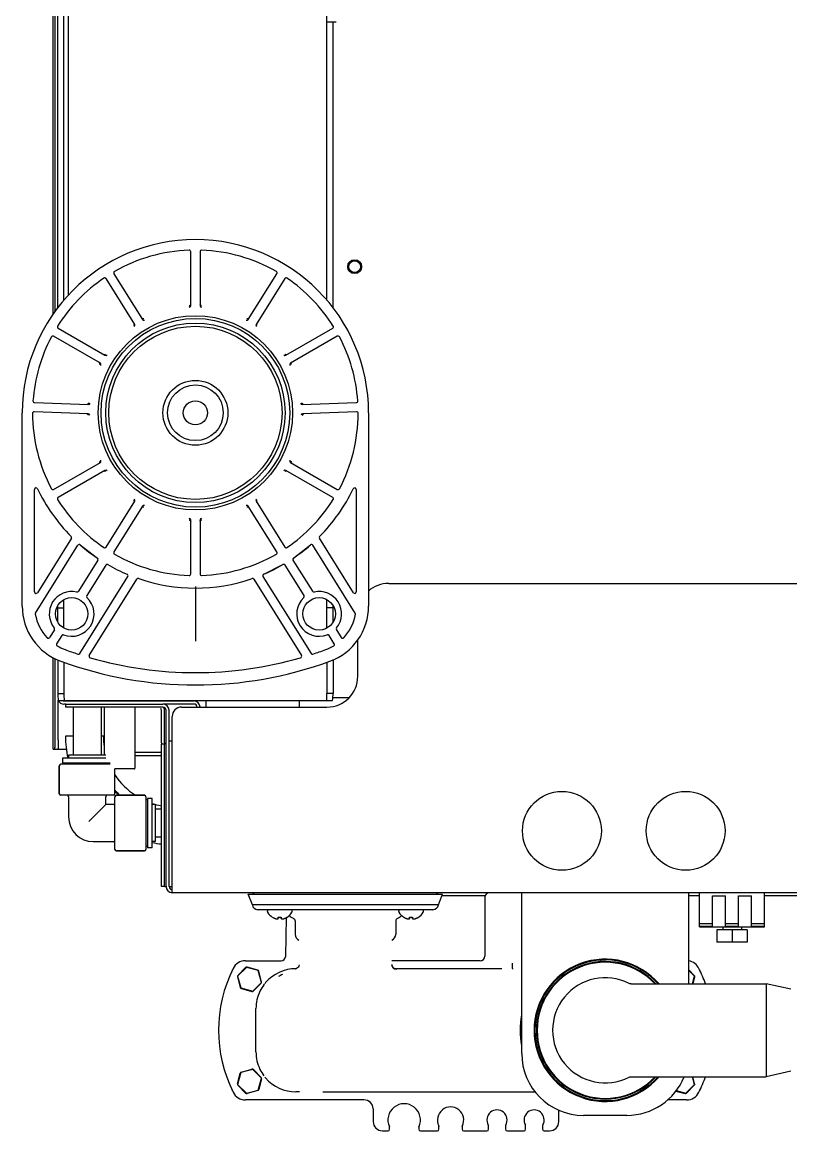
# Model space of a CAD drawing. Header units: millimetres. Extents: x 2482 to 7241, y 2335 to 6851.
# Drawn here: x 4966 to 5214.5, y 5823.3 to 6181.7 of the extents above; entities that cross this region are included whole.
import ezdxf

# ---------------------------------------------------------------- set-up
doc = ezdxf.new("R2010")
doc.units = ezdxf.units.MM
doc.header["$LTSCALE"] = 669.9
doc.layers.get('0').update_dxf_attribs({"linetype": 'CONTINUOUS'})
for name, color, linetype in [('ASSI', 7, 'CONTINUOUS'), ('GEOM', 7, 'CONTINUOUS'), ('NOGEOM', 7, 'CONTINUOUS')]:
    doc.layers.add(name, color=color, linetype=linetype)

msp = doc.modelspace()

# ---------------------------------------------------------------- linework, layer by layer
at = {"color": 7, "linetype": 'Continuous'}
for p, q in [((4979, 5943.78), (4979, 5942.28)), ((4993, 5943.78), (4979, 5943.78)), ((4978, 5932.28), (4978, 5941.28)), ((4994.5, 5941.78), (4978.5, 5941.78)), ((4979, 5942.28), (4994.5, 5942.28)), ((4979.5, 5942.28), (4979.5, 5941.78)), ((4996, 5932.28), (4996, 5940.28)), ((5002.2, 5940.28), (4996, 5940.28)), ((4995.5, 5931.78), (4978.5, 5931.78)), ((4981, 5931.28), (4981, 5924.78)), ((4993, 5928.78), (4993, 5931.28)), ((4996, 5914.28), (4996, 5931.28)), ((5005.5, 5931.78), (4996.5, 5931.78)), ((5006, 5931.28), (5006, 5914.28)), ((5006.5, 5930.28), (5006, 5930.28)), ((5006.5, 5930.78), (5006.5, 5914.78)), ((5008, 5930.78), (5006.5, 5930.78)), ((5008, 5914.78), (5008, 5930.78)), ((4987.5, 5923.28), (4993, 5928.78)), ((4995.5, 5928.78), (4993, 5928.78)), ((4989, 5916.78), (4995.5, 5916.78)), ((5006.5, 5915.28), (5006, 5915.28)), ((5008, 5914.78), (5006.5, 5914.78)), ((5005.5, 5913.78), (4996.5, 5913.78)), ((5185, 5889.28), (5185, 5900.28)), ((5206, 5889.28), (5206, 5900.28)), ((5189.2, 5899.28), (5193.4, 5899.28)), ((5189.2, 5889.47), (5189.2, 5899.28)), ((5193.4, 5889.47), (5193.4, 5899.28)), ((5197.6, 5899.28), (5201.8, 5899.28)), ((5197.6, 5889.47), (5197.6, 5899.28)), ((5201.8, 5889.47), (5201.8, 5899.28)), ((5046.98, 5892.3), (5046.98, 5892.33)), ((5048.71, 5891.78), (5048.78, 5891.78)), ((5048.78, 5891.78), (5048.78, 5892.33)), ((5049.78, 5892.33), (5049.78, 5891.78)), ((5049.85, 5891.78), (5049.87, 5891.77)), ((5051.58, 5892.33), (5051.58, 5892.3)), ((5089.42, 5892.3), (5089.42, 5892.33)), ((5091.15, 5891.78), (5091.22, 5891.78)), ((5091.22, 5891.78), (5091.22, 5892.33)), ((5092.22, 5892.33), (5092.22, 5891.78)), ((5092.29, 5891.78), (5092.31, 5891.77)), ((5094.02, 5892.33), (5094.02, 5892.3)), ((5185, 5890.28), (5189.2, 5890.28)), ((5193.4, 5890.28), (5197.6, 5890.28)), ((5201.8, 5890.28), (5206, 5890.28)), ((5185, 5889.47), (5189.2, 5889.47)), ((5185, 5889.28), (5206, 5889.28)), ((5200.39, 5888.28), (5190.61, 5888.28)), ((5190.61, 5888.28), (5190.61, 5884.28)), ((5193.4, 5889.47), (5197.6, 5889.47)), ((5195.5, 5888.28), (5195.5, 5884.28)), ((5200.39, 5888.28), (5200.39, 5884.28)), ((5201.8, 5889.47), (5206, 5889.47)), ((5200.39, 5884.28), (5190.61, 5884.28))]:
    msp.add_line(p, q, dxfattribs=at)
for centre, radius, start, end in [((4978.5, 5941.28), 0.5, 90, 180), ((5002.2, 5940.53), 0.25, 269.9998, 360), ((4978.5, 5932.28), 0.5, 180, 270), ((4980.5, 5931.28), 0.5, 0, 90), ((4993.5, 5931.28), 0.5, 90, 180), ((4995.5, 5932.28), 0.5, 270, 360), ((4995.5, 5929.28), 0.5, 270, 360), ((4996.5, 5931.28), 0.5, 90, 180), ((5005.5, 5931.28), 0.5, 0, 90), ((4989, 5924.78), 8, 180, 270), ((4995.5, 5916.28), 0.5, 0, 90), ((4996.5, 5914.28), 0.5, 180, 270), ((5005.5, 5914.28), 0.5, 270, 360), ((5049.47, 5896.39), 4.75, 238.4659, 241.0313), ((5049.47, 5896.38), 4.75, 241.0316, 241.9926), ((5049.47, 5896.38), 4.75, 241.9926, 243.3187), ((5049.46, 5896.38), 4.74, 243.3188, 244.4598), ((5049.46, 5896.37), 4.74, 244.4598, 245.4278), ((5049.46, 5896.37), 4.73, 245.4278, 246.6825), ((5049.46, 5896.36), 4.73, 246.6826, 247.4526), ((5049.45, 5896.36), 4.72, 247.4524, 248.9975), ((5049.45, 5896.35), 4.72, 248.9977, 249.4819), ((5049.45, 5896.34), 4.7, 249.4813, 251.5344), ((5049.44, 5896.32), 4.68, 251.535, 252.6227), ((5049.44, 5896.31), 4.67, 252.6228, 253.6051), ((5049.43, 5896.28), 4.64, 253.6036, 255.6824), ((5048.54, 5893.77), 2.01, 262.7256, 264.8598), ((5048.53, 5893.75), 1.98, 264.8627, 265.7144), ((5048.53, 5893.74), 1.97, 265.714, 266.9767), ((5048.53, 5893.73), 1.96, 266.9771, 268.0037), ((5048.53, 5893.72), 1.95, 268.0037, 269.0738), ((5048.53, 5893.72), 1.95, 269.0741, 271.1541), ((5048.53, 5893.72), 1.95, 271.1544, 272.3767), ((5048.53, 5893.73), 1.96, 272.3765, 273.2159), ((5048.53, 5893.74), 1.97, 273.2166, 274.6016), ((5048.53, 5893.75), 1.98, 274.6009, 275.2558), ((5049.28, 5896.09), 3.79, 262.4012, 264.9222), ((5049.28, 5896.08), 3.78, 264.9228, 267.4573), ((5049.28, 5896.08), 3.77, 267.4579, 272.5421), ((5049.28, 5896.08), 3.78, 272.5427, 275.0772), ((5049.28, 5896.09), 3.79, 275.0778, 277.5988), ((5050.04, 5893.77), 2.01, 262.7259, 264.7415), ((5050.03, 5893.74), 1.97, 265.3984, 266.7833), ((5050.03, 5893.73), 1.96, 266.7841, 267.6235), ((5050.03, 5893.72), 1.96, 267.6233, 268.8455), ((5050.03, 5893.72), 1.95, 268.8459, 270.9258), ((5050.03, 5893.72), 1.95, 270.9261, 271.9964), ((5050.03, 5893.73), 1.96, 271.9964, 273.0228), ((5050.03, 5893.74), 1.97, 273.0233, 274.286), ((5050.03, 5893.75), 1.98, 274.2856, 275.1372), ((5050.03, 5893.77), 2.01, 275.1401, 277.2744), ((5049.14, 5896.28), 4.64, 284.3176, 286.3964), ((5049.13, 5896.31), 4.67, 286.3949, 287.3772), ((5049.12, 5896.32), 4.68, 287.3773, 288.465), ((5049.12, 5896.34), 4.7, 288.4656, 290.5187), ((5049.11, 5896.35), 4.72, 290.5181, 291.0023), ((5049.11, 5896.36), 4.72, 291.0025, 292.5476), ((5049.11, 5896.36), 4.73, 292.5474, 293.3174), ((5049.1, 5896.37), 4.73, 293.3175, 294.5722), ((5049.1, 5896.37), 4.74, 294.5722, 295.5402), ((5049.1, 5896.38), 4.74, 295.5402, 296.6812), ((5049.1, 5896.38), 4.75, 296.6813, 298.0074), ((5049.1, 5896.38), 4.75, 298.0074, 298.9684), ((5049.1, 5896.39), 4.75, 298.9687, 301.5341), ((5091.9, 5896.39), 4.75, 238.4659, 241.0313), ((5091.9, 5896.38), 4.75, 241.0316, 241.9926), ((5091.9, 5896.38), 4.75, 241.9926, 243.3187), ((5091.9, 5896.38), 4.74, 243.3188, 244.4598), ((5091.9, 5896.37), 4.74, 244.4598, 245.4278), ((5091.89, 5896.37), 4.73, 245.4278, 246.6825), ((5091.89, 5896.36), 4.73, 246.6826, 247.4526), ((5091.89, 5896.36), 4.72, 247.4524, 248.9975), ((5091.89, 5896.35), 4.72, 248.9977, 249.4819), ((5091.88, 5896.34), 4.7, 249.4813, 251.5344), ((5091.88, 5896.32), 4.68, 251.535, 252.6227), ((5091.87, 5896.31), 4.67, 252.6228, 253.6051), ((5091.86, 5896.28), 4.64, 253.6036, 255.6824), ((5090.97, 5893.77), 2.01, 262.7256, 264.8598), ((5090.97, 5893.75), 1.98, 264.8627, 265.7144), ((5090.97, 5893.74), 1.97, 265.714, 266.9767), ((5090.97, 5893.73), 1.96, 266.9771, 268.0037), ((5090.97, 5893.72), 1.95, 268.0037, 269.0738), ((5090.97, 5893.72), 1.95, 269.0741, 271.1541), ((5090.97, 5893.72), 1.95, 271.1544, 272.3767), ((5090.97, 5893.73), 1.96, 272.3765, 273.2159), ((5090.97, 5893.74), 1.97, 273.2166, 274.6016), ((5090.97, 5893.75), 1.98, 274.6009, 275.2558), ((5091.72, 5896.09), 3.79, 262.4012, 264.9222), ((5091.72, 5896.08), 3.78, 264.9228, 267.4573), ((5091.72, 5896.08), 3.77, 267.4579, 272.5421), ((5091.72, 5896.08), 3.78, 272.5427, 275.0772), ((5091.72, 5896.09), 3.79, 275.0778, 277.5988), ((5092.47, 5893.77), 2.01, 262.7259, 264.7415), ((5092.47, 5893.74), 1.97, 265.3984, 266.7833), ((5092.47, 5893.73), 1.96, 266.7841, 267.6235), ((5092.47, 5893.72), 1.96, 267.6233, 268.8455), ((5092.47, 5893.72), 1.95, 268.8459, 270.9258), ((5092.47, 5893.72), 1.95, 270.9261, 271.9964), ((5092.47, 5893.73), 1.96, 271.9964, 273.0228), ((5092.47, 5893.74), 1.97, 273.0233, 274.286), ((5092.47, 5893.75), 1.98, 274.2856, 275.1372), ((5092.46, 5893.77), 2.01, 275.1401, 277.2744), ((5091.57, 5896.28), 4.64, 284.3176, 286.3964), ((5091.56, 5896.31), 4.67, 286.3949, 287.3772), ((5091.56, 5896.32), 4.68, 287.3773, 288.465), ((5091.55, 5896.34), 4.7, 288.4656, 290.5187), ((5091.55, 5896.35), 4.72, 290.5181, 291.0023), ((5091.54, 5896.36), 4.72, 291.0025, 292.5476), ((5091.54, 5896.36), 4.73, 292.5474, 293.3174), ((5091.54, 5896.37), 4.73, 293.3175, 294.5722), ((5091.54, 5896.37), 4.74, 294.5722, 295.5402), ((5091.54, 5896.38), 4.74, 295.5402, 296.6812), ((5091.53, 5896.38), 4.75, 296.6813, 298.0074), ((5091.53, 5896.38), 4.75, 298.0074, 298.9684), ((5091.53, 5896.39), 4.75, 298.9687, 301.5341)]:
    msp.add_arc(centre, radius, start, end, dxfattribs=at)
at = {"layer": 'ASSI', "color": 7, "linetype": 'Continuous'}
for p, q in [((4992.55, 5960.28), (4992.55, 5944.78)), ((5002.45, 5960.28), (5002.45, 5940.53)), ((4981, 5944.78), (4981, 5943.78)), ((4993, 5944.78), (4981, 5944.78)), ((4978, 5941.28), (4978, 5932.28)), ((4996.5, 5931.78), (5005.5, 5931.78)), ((5009, 5928.78), (5008, 5928.78)), ((5009, 5928.78), (5009, 5916.78)), ((5009, 5916.78), (5008, 5916.78)), ((4996.5, 5913.78), (5005.5, 5913.78)), ((5045.28, 5894.18), (5045.28, 5894.38)), ((5053.28, 5894.18), (5053.28, 5894.38)), ((5087.72, 5894.18), (5087.72, 5894.38)), ((5095.72, 5894.18), (5095.72, 5894.38)), ((5192.5, 5889.28), (5192.5, 5888.28)), ((5198.5, 5889.28), (5198.5, 5888.28))]:
    msp.add_line(p, q, dxfattribs=at)
at = {"layer": 'ASSI', "linetype": 'Continuous'}
for p, q in [((5040.41, 5896.36), (5039.11, 5899.78)), ((5100.59, 5896.36), (5101.89, 5899.78)), ((5100.59, 5896.36), (5040.41, 5896.36)), ((5098.8, 5894.78), (5042.2, 5894.78))]:
    msp.add_line(p, q, dxfattribs=at)
for radius in [2.25, 1.9]:
    msp.add_circle((5073.5, 6102.68), radius, dxfattribs=at)
at = {"layer": 'ASSI', "color": 7, "linetype": 'Continuous'}
for radius in [10.5, 9, 3.9]:
    msp.add_circle((5022, 6055.43), radius, dxfattribs=at)
for centre, radius, start, end in [((5015.12, 5950.9), 35.12, 180, 191.7058), ((5015.12, 5950.9), 22.88, 180, 188.8192), ((5015.12, 5950.9), 22.88, 213.2134, 236.7866), ((5015.12, 5950.9), 22.88, 251.8444, 259.6049), ((5015.12, 5950.9), 35.12, 258.2942, 263.256), ((5045.68, 5894.38), 0.4, 90, 180), ((5045.68, 5894.18), 0.4, 180, 210.3012), ((5049.48, 5896.4), 4.8, 210.3012, 238.5421), ((5049.08, 5896.4), 4.8, 301.4579, 329.6988), ((5052.88, 5894.38), 0.4, 0, 90), ((5052.88, 5894.18), 0.4, 329.6988, 360), ((5088.12, 5894.38), 0.4, 90, 180), ((5088.12, 5894.18), 0.4, 180, 210.3012), ((5091.92, 5896.4), 4.8, 210.3012, 238.5421), ((5091.52, 5896.4), 4.8, 301.4579, 329.6988), ((5095.32, 5894.38), 0.4, 0, 90), ((5095.32, 5894.18), 0.4, 329.6988, 360), ((5055.5, 5895.78), 4.25, 222.2898, 246.0499), ((5085.5, 5895.78), 4.25, 293.9501, 317.7102), ((5056.3, 5886.78), 2.05, 180, 246.8262), ((5084.7, 5886.78), 2.05, 293.1738, 360)]:
    msp.add_arc(centre, radius, start, end, dxfattribs=at)
at = {"layer": 'ASSI', "linetype": 'Continuous'}
for centre, radius, start, end in [((5042.2, 5896.58), 1.8, 186.9943, 270), ((5098.8, 5896.58), 1.8, 270, 353.0057), ((5154.5, 5855.78), 23, 40.8573, 319.1427)]:
    msp.add_arc(centre, radius, start, end, dxfattribs=at)
at = {"layer": 'GEOM', "linetype": 'Continuous'}
for p, q in [((5064.5, 6091.86), (5064.5, 6769.39)), ((4976, 6087.31), (4976, 6721.18)), ((4977.5, 6089.19), (4977.5, 6722.18)), ((4976.68, 6088.16), (4976.68, 6718.18)), ((4981, 6093.57), (4981, 6654.93)), ((5066.5, 6089.19), (5066.5, 6181.74)), ((5084.5, 6000.28), (5395.5, 6000.28)), ((4977.5, 5987.79), (4977.5, 5993.07)), ((5066.5, 5987.79), (5066.5, 5993.07)), ((5074.5, 5970.28), (5074.5, 5982.09)), ((4976, 5946.68), (4976, 5976.27)), ((4976.68, 5949.68), (4976.68, 5975.95)), ((4977.5, 5975.57), (4977.5, 5964.73)), ((5066.5, 5975.57), (5066.5, 5964.73)), ((4980, 5961.28), (4979.5, 5961.28)), ((5021.5, 5961.28), (5011.5, 5961.28)), ((5071.62, 5963.28), (5066.43, 5963.28)), ((5011.5, 5960.28), (4980, 5960.28)), ((5011, 5948.78), (5011, 5959.28)), ((5012.5, 5902.28), (5012.5, 5959.28)), ((5017.5, 5960.28), (5064.5, 5960.28)), ((5014.5, 5901.28), (5014.5, 5957.28)), ((5011, 5902.28), (5011, 5948.28)), ((4976, 5946.68), (4976.52, 5946.68)), ((5002.45, 5944.68), (5011, 5944.68)), ((5363.38, 5900.28), (5014.5, 5900.28)), ((5127.5, 5848.28), (5127.5, 5900.28)), ((5181.5, 5870.78), (5181.5, 5900.28)), ((5040.41, 5896.36), (5039.11, 5899.78)), ((5039.11, 5899.78), (5101.89, 5899.78)), ((5100.59, 5896.36), (5101.89, 5899.78)), ((5115.54, 5899.28), (5101.7, 5899.28)), ((5185, 5899.28), (5181.5, 5899.28)), ((5363.38, 5899.28), (5206, 5899.28)), ((5161.5, 5828.28), (5147.5, 5828.28))]:
    msp.add_line(p, q, dxfattribs=at)
at = {"layer": 'GEOM', "color": 7, "linetype": 'Continuous'}
for p, q in [((4979.5, 6091.86), (4979.5, 6700.43)), ((5067.5, 6181.74), (5064.5, 6181.74)), ((5020.5, 6090.05), (5020.5, 6107.54)), ((5023.5, 6107.54), (5023.5, 6090.05)), ((5002.38, 6083.99), (4993.11, 6098.83)), ((4995.65, 6100.42), (5004.93, 6085.58)), ((5039.07, 6085.58), (5048.34, 6100.42)), ((5050.89, 6098.83), (5041.62, 6083.99)), ((4991.27, 6071.44), (4976.12, 6080.19)), ((4977.62, 6082.79), (4992.77, 6074.04)), ((5051.23, 6074.04), (5066.38, 6082.79)), ((5067.88, 6080.19), (5052.73, 6071.44)), ((4969.97, 6058.75), (4987.45, 6058.14)), ((5056.55, 6058.14), (5074.03, 6058.75)), ((4966, 5992.96), (4966, 6055.43)), ((4987.35, 6055.14), (4969.86, 6055.75)), ((5074.13, 6055.75), (5056.65, 6055.14)), ((5078, 6055.43), (5078, 5992.96)), ((4976.12, 6030.67), (4991.27, 6039.42)), ((4992.77, 6036.82), (4977.62, 6028.07)), ((5066.38, 6028.07), (5051.23, 6036.82)), ((5052.73, 6039.42), (5067.88, 6030.67)), ((4970, 5997.54), (4970, 6030.65)), ((5074, 6030.65), (5074, 5997.54)), ((4993.11, 6012.03), (5002.38, 6026.87)), ((5041.62, 6026.87), (5050.89, 6012.03)), ((5004.93, 6025.28), (4995.65, 6010.44)), ((5048.34, 6010.44), (5039.07, 6025.28)), ((5020.5, 6003.32), (5020.5, 6020.81)), ((5023.5, 6020.81), (5023.5, 6003.32)), ((4970.31, 5990.63), (4984.03, 6012.6)), ((4981.91, 6014.86), (4970.92, 5997.28)), ((4984.79, 6012.71), (4990.32, 6008.47)), ((5053.68, 6008.47), (5059.21, 6012.71)), ((5073.69, 5990.63), (5059.96, 6012.6)), ((5073.08, 5997.28), (5062.09, 6014.86)), ((4990.46, 6007.79), (4984.17, 5997.72)), ((4993, 6006.2), (4986.86, 5996.36)), ((5044.08, 6003.26), (5050.32, 6006.36)), ((5057.14, 5996.36), (5051, 6006.2)), ((5053.54, 6007.79), (5059.83, 5997.72)), ((4984.6, 5977.65), (5000.15, 6002.53)), ((4987.71, 5976.96), (5003.11, 6001.61)), ((5040.89, 6001.61), (5056.29, 5976.96)), ((5043.85, 6002.53), (5059.4, 5977.65)), ((4979.5, 5985.82), (4979.5, 5995.04)), ((5064.5, 5985.82), (5064.5, 5995.04)), ((4977.5, 5992.33), (4979.5, 5992.33)), ((5066.5, 5992.33), (5064.5, 5992.33)), ((4976.4, 5985.29), (4974.84, 5982.78)), ((4978.8, 5983.46), (4977.12, 5980.78)), ((5066.87, 5980.78), (5065.2, 5983.46)), ((5067.6, 5985.29), (5069.16, 5982.78)), ((4979.5, 5974.8), (4979.5, 5964.73)), ((5064.5, 5974.8), (5064.5, 5964.73)), ((4977.5, 5964.73), (4979.5, 5964.73)), ((4977.67, 5962.43), (5066.33, 5962.43)), ((4977.68, 5949.68), (4977.68, 5962.43)), ((4979.5, 5962.28), (5021.5, 5962.28)), ((4980, 5961.28), (4980, 5960.28)), ((4980, 5961.28), (5011.5, 5961.28)), ((4982.5, 5962.43), (4982.5, 5962.28)), ((5025.5, 5960.28), (5025.5, 5962.43)), ((5055.5, 5962.43), (5055.5, 5960.28)), ((5066.5, 5964.73), (5064.5, 5964.73)), ((4982.5, 5960.28), (4982.5, 5944.78)), ((4991.5, 5960.28), (4991.5, 5944.78)), ((5012, 5948.78), (5012, 5959.28)), ((5013.5, 5902.28), (5013.5, 5959.28)), ((4982.5, 5950.9), (4980, 5950.9)), ((4992.25, 5950.9), (4991.5, 5950.9)), ((5012, 5948.28), (5011, 5948.28)), ((5012, 5902.28), (5012, 5948.28)), ((5014.5, 5949.28), (5013.5, 5949.28)), ((4976.52, 5946.68), (4980.28, 5946.68)), ((5002.45, 5945.68), (5011, 5945.68)), ((5011, 5927.28), (5009, 5927.28)), ((5011, 5918.28), (5009, 5918.28)), ((5012, 5902.28), (5011, 5902.28)), ((5012.08, 5902.28), (5012.5, 5902.28)), ((5013.5, 5902.28), (5014.5, 5902.28)), ((5014.5, 5900.28), (5014.5, 5901.28)), ((5115.54, 5898.78), (5115.54, 5897.38)), ((5115.54, 5895.18), (5115.54, 5879.78)), ((5051.4, 5892.23), (5051.18, 5879.75)), ((5054.25, 5891.16), (5054.25, 5886.78)), ((5086.75, 5891.16), (5086.75, 5886.78)), ((5038.47, 5876.11), (5035.66, 5873.31)), ((5038.23, 5876.06), (5035.72, 5873.55)), ((5038.22, 5878.28), (5049.68, 5878.28)), ((5042.31, 5875.09), (5038.47, 5876.11)), ((5042.14, 5875.27), (5038.71, 5876.19)), ((5054.28, 5875.6), (5054.27, 5875.59)), ((5054.36, 5875.61), (5054.28, 5875.6)), ((5054.5, 5875.69), (5054.58, 5875.69)), ((5114.04, 5878.28), (5085.5, 5878.28)), ((5086.27, 5875.77), (5121.1, 5875.77)), ((5124.5, 5875.72), (5124.5, 5877.44)), ((5181.5, 5875.34), (5183.28, 5873.55)), ((5035.59, 5873.07), (5036.51, 5869.64)), ((5035.66, 5873.31), (5036.69, 5869.47)), ((5043.33, 5871.25), (5042.31, 5875.09)), ((5043.41, 5871.49), (5042.49, 5874.92)), ((5183.33, 5873.31), (5181.5, 5875.14)), ((5182.66, 5870.78), (5183.33, 5873.31)), ((5183.41, 5873.07), (5182.8, 5870.78)), ((5036.69, 5869.47), (5040.53, 5868.45)), ((5036.86, 5869.29), (5040.29, 5868.37)), ((5040.53, 5868.45), (5043.33, 5871.25)), ((5040.77, 5868.5), (5043.28, 5871.01)), ((5162.47, 5870.83), (5162.19, 5870.94)), ((5162.19, 5870.94), (5162.24, 5870.91)), ((5162.77, 5870.78), (5162.47, 5870.83)), ((5162.87, 5870.78), (5162.77, 5870.78)), ((5162.89, 5870.78), (5206.5, 5870.78)), ((5214.5, 5869.03), (5206.5, 5870.78)), ((5206.5, 5870.78), (5206.5, 5840.78)), ((5041.59, 5848.78), (5041.59, 5862.78)), ((5040.53, 5843.11), (5036.69, 5842.09)), ((5036.86, 5842.27), (5040.29, 5843.19)), ((5043.33, 5840.31), (5040.53, 5843.11)), ((5040.77, 5843.06), (5043.28, 5840.55)), ((5035.59, 5838.49), (5036.51, 5841.92)), ((5036.69, 5842.09), (5035.66, 5838.25)), ((5042.31, 5836.47), (5043.33, 5840.31)), ((5043.41, 5840.07), (5042.49, 5836.64)), ((5162.24, 5840.65), (5162.19, 5840.62)), ((5162.77, 5840.78), (5162.87, 5840.78)), ((5162.89, 5840.78), (5206.5, 5840.78)), ((5183.33, 5838.25), (5182.66, 5840.78)), ((5183.41, 5838.49), (5182.8, 5840.78)), ((5214.5, 5842.53), (5206.5, 5840.78)), ((5035.66, 5838.25), (5038.47, 5835.45)), ((5038.23, 5835.5), (5035.72, 5838.01)), ((5038.47, 5835.45), (5042.31, 5836.47)), ((5042.14, 5836.29), (5038.71, 5835.37)), ((5055.63, 5835.87), (5054.5, 5835.87)), ((5131.95, 5835.79), (5063.18, 5835.79)), ((5177.36, 5836.15), (5180.29, 5835.37)), ((5177.46, 5836.27), (5180.53, 5835.45)), ((5180.53, 5835.45), (5183.33, 5838.25)), ((5180.77, 5835.5), (5183.28, 5838.01)), ((5076.5, 5833.28), (5038.22, 5833.28)), ((5180.78, 5833.28), (5174.64, 5833.28)), ((5079.5, 5830.4), (5079.5, 5826.28)), ((5139.5, 5826.28), (5139.5, 5830.01)), ((5082.5, 5823.28), (5084.25, 5823.28)), ((5084.75, 5823.78), (5084.75, 5824.43)), ((5094.25, 5824.43), (5094.29, 5824.64)), ((5094.25, 5824.43), (5094.25, 5823.78)), ((5094.75, 5823.28), (5100.25, 5823.28)), ((5100.7, 5824.88), (5100.75, 5824.66)), ((5100.75, 5823.78), (5100.75, 5824.66)), ((5108.25, 5824.66), (5108.3, 5824.88)), ((5108.25, 5824.66), (5108.25, 5823.78)), ((5108.75, 5823.28), (5116.25, 5823.28)), ((5116.75, 5823.78), (5116.75, 5824.91)), ((5122.25, 5824.91), (5122.25, 5823.78)), ((5122.75, 5823.28), (5128.25, 5823.28)), ((5128.75, 5823.78), (5128.75, 5824.91)), ((5134.25, 5824.91), (5134.25, 5823.78)), ((5134.75, 5823.28), (5136.5, 5823.28))]:
    msp.add_line(p, q, dxfattribs=at)
for points in [[(5055.5, 5876.96), (5055.42, 5876.57), (5055.24, 5876.21), (5054.99, 5875.94), (5054.73, 5875.75), (5054.51, 5875.66), (5054.36, 5875.61)], [(5086.77, 5875.6), (5086.78, 5875.59), (5086.78, 5875.6), (5086.73, 5875.6), (5086.62, 5875.62), (5086.41, 5875.7), (5086.12, 5875.85), (5085.84, 5876.12), (5085.62, 5876.48), (5085.5, 5876.91), (5085.5, 5876.97)], [(5162.19, 5840.62), (5162.47, 5840.73), (5162.77, 5840.78)]]:
    msp.add_lwpolyline(points, dxfattribs=at)
for centre, radius in [((5022, 6055.43), 31.41), ((5022, 6055.43), 30.5), ((5022, 6055.43), 29), ((5022, 6055.43), 28), ((4982, 5990.43), 5.25), ((5062, 5990.43), 5.25), ((5140.5, 5920.28), 12.75), ((5180.5, 5920.28), 12.75)]:
    msp.add_circle(centre, radius, dxfattribs=at)
for centre, radius, start, end in [((5022, 6055.43), 56, 0, 180), ((5022, 6055.43), 52.65, 92.1978, 119.8022), ((5020, 6107.54), 0.5, 0, 92.1978), ((5024, 6107.54), 0.5, 87.8022, 180), ((5022, 6055.43), 52.65, 60.1978, 87.8022), ((4996.08, 6100.69), 0.5, 119.8022, 212), ((5047.92, 6100.69), 0.5, 328, 60.1978), ((5022, 6055.43), 52.65, 124.1978, 147.8022), ((4992.69, 6098.57), 0.5, 32, 124.1978), ((5051.31, 6098.57), 0.5, 55.8022, 148), ((5022, 6055.43), 52.65, 32.1978, 55.8022), ((5019.99, 6090.6), 0.537, 284.6753, 287.9417), ((4977.87, 6083.22), 0.5, 147.8022, 240), ((5066.13, 6083.22), 0.5, 300, 32.1978), ((5022, 6055.43), 52.65, 152.1978, 175.8022), ((4975.87, 6079.76), 0.5, 60, 152.1978), ((5068.13, 6079.76), 0.5, 27.8022, 120), ((5022, 6055.43), 52.65, 4.1978, 27.8022), ((4990.51, 6071.28), 0.567, 352.9438, 359.7748), ((4969.99, 6059.25), 0.5, 175.8022, 268), ((4986.92, 6058.67), 0.545, 340.8391, 344.5973), ((5057.08, 6058.67), 0.537, 196.6753, 199.9417), ((5074.01, 6059.25), 0.5, 272, 4.1978), ((4969.85, 6055.25), 0.5, 88, 180.1978), ((5022, 6055.43), 52.65, 180.1978, 207.8022), ((5022, 6055.43), 52.65, 332.1978, 359.8022), ((5074.15, 6055.25), 0.5, 359.8022, 92), ((5053.49, 6039.58), 0.567, 172.9438, 179.7748), ((4970.5, 6030.65), 0.5, 25.6985, 180), ((5022, 6055.43), 56.65, 205.6985, 224.8525), ((4975.87, 6031.1), 0.5, 207.8022, 300), ((5022, 6055.43), 56.65, 315.1475, 334.3015), ((5068.13, 6031.1), 0.5, 240, 332.1978), ((5073.5, 6030.65), 0.5, 0, 154.3015), ((4977.87, 6027.64), 0.5, 120, 212.1978), ((5022, 6055.43), 52.65, 212.1978, 235.8022), ((5022, 6055.43), 52.65, 304.1978, 327.8022), ((5066.13, 6027.64), 0.5, 327.8022, 60), ((5024.01, 6020.26), 0.537, 104.6753, 107.9417), ((4981.48, 6015.12), 0.5, 328, 44.8525), ((5062.52, 6015.12), 0.5, 135.1475, 212), ((4984.46, 6012.34), 0.5, 48.9398, 148), ((5022, 6055.43), 56.65, 228.9398, 235.9946), ((4992.69, 6012.29), 0.5, 235.8022, 328), ((5051.31, 6012.29), 0.5, 212, 304.1978), ((5022, 6055.43), 56.65, 304.0054, 311.0602), ((5059.54, 6012.34), 0.5, 32, 131.0602), ((4990.04, 6008.05), 0.5, 328, 55.9946), ((4996.08, 6010.17), 0.5, 148, 240.1978), ((5022, 6055.43), 52.65, 240.1978, 267.8022), ((5022, 6055.43), 52.65, 272.1978, 299.8022), ((5047.92, 6010.17), 0.5, 299.8022, 32), ((5053.96, 6008.05), 0.5, 124.0054, 212), ((4993.43, 6005.93), 0.5, 60.0054, 148), ((5022, 6055.43), 56.65, 240.0054, 247.0602), ((5022, 6055.43), 56.65, 292.9398, 299.9946), ((5050.57, 6005.93), 0.5, 32, 119.9946), ((4999.72, 6002.8), 0.5, 328, 67.0602), ((5003.53, 6001.34), 0.5, 71.1475, 148), ((5022, 6055.43), 56.65, 251.1475, 288.8525), ((5020, 6003.32), 0.5, 267.8022, 360), ((5024, 6003.32), 0.5, 180, 272.1978), ((5040.47, 6001.34), 0.5, 32, 108.8525), ((5044.28, 6002.8), 0.5, 112.9398, 212), ((4970.5, 5997.54), 0.5, 180, 328), ((4982, 5990.43), 7.25, 76.9975, 219.0025), ((4983.74, 5997.98), 0.5, 256.9975, 328), ((5060.26, 5997.98), 0.5, 212, 283.0025), ((5062, 5990.43), 7.25, 320.9975, 103.0025), ((5073.5, 5997.54), 0.5, 212, 360), ((4982, 5990.43), 7.25, 248.988, 47.012), ((4987.28, 5996.1), 0.5, 148, 227.012), ((5062, 5990.43), 7.25, 132.988, 291.012), ((5056.72, 5996.1), 0.5, 312.988, 32), ((4985, 5992.96), 19, 180, 249.9874), ((4970.73, 5990.37), 0.5, 148, 190.2852), ((4985, 5992.96), 15, 190.2852, 223.1051), ((5059, 5992.96), 19, 290.0126, 360), ((5059, 5992.96), 15, 316.8949, 349.7148), ((5073.27, 5990.37), 0.5, 349.7148, 32), ((4974.41, 5983.05), 0.5, 223.1051, 328), ((4975.98, 5985.55), 0.5, 328, 39.0025), ((4979.22, 5983.2), 0.5, 68.988, 148), ((5064.78, 5983.2), 0.5, 32, 111.012), ((5068.02, 5985.55), 0.5, 140.9975, 212), ((5069.59, 5983.05), 0.5, 212, 316.8949), ((4977.55, 5980.52), 0.5, 148, 239.0781), ((4985, 5992.96), 15, 239.0781, 249.9874), ((5059, 5992.96), 15, 290.0126, 300.9219), ((5066.45, 5980.52), 0.5, 300.9219, 32), ((5022, 6094.55), 123.12, 249.9874, 252.0311), ((4984.17, 5977.91), 0.5, 252.0311, 328), ((4988.13, 5976.7), 0.5, 148, 253.9663), ((5022, 6094.55), 123.12, 253.9663, 286.0337), ((5055.87, 5976.7), 0.5, 286.0337, 32), ((5059.83, 5977.91), 0.5, 212, 287.9689), ((5022, 6094.55), 123.12, 287.9689, 290.0126), ((5022, 6094.55), 127.12, 249.9874, 290.0126), ((4979.5, 5963.28), 1, 238.2446, 270), ((5024.45, 5964.7), 44.95, 179.958, 182.891), ((5003.6, 5962.48), 0.2, 270, 345.3012), ((5011.5, 5959.28), 2, 0, 90), ((5021.5, 5960.28), 2, 0, 90), ((5019.55, 5964.7), 44.95, 357.109, 0.042), ((5010, 5959.28), 2, 0, 30), ((5013, 5948.78), 1, 180, 210), ((5015.12, 5950.9), 25.95, 222.485, 227.5151), ((5015.12, 5950.9), 26.08, 222.7798, 227.2202), ((5014.5, 5902.28), 1, 180, 270), ((5041.35, 5899.48), 0.8, 90, 157.6543), ((5099.65, 5899.48), 0.8, 22.3457, 90), ((5117.04, 5898.78), 1.5, 89.9673, 179.9672), ((5055.5, 5895.78), 4.25, 222.2972, 246.0499), ((5053.45, 5891.16), 0.8, 0, 66.0499), ((5087.55, 5891.16), 0.8, 113.9501, 180), ((5074.5, 5855.78), 45, 153.6098, 206.3902), ((5038.83, 5872.79), 5.48, 151.8655, 154.5057), ((5038.22, 5873.78), 4.5, 89.9984, 153.6114), ((5054.5, 5862.78), 12.91, 90, 139.3191), ((5086.99, 5877.07), 1.5, 181.8276, 270.0023), ((5154.5, 5855.78), 22.75, 41.3972, 318.6028), ((5154.5, 5855.78), 22.25, 42.518, 317.482), ((5154.5, 5855.78), 22, 43.0001, 316.9998), ((5180.78, 5873.78), 4.5, 26.3863, 80.7714), ((5144.5, 5855.78), 45, 19.4847, 26.3902), ((5180.17, 5872.79), 5.48, 25.4943, 28.1352), ((5055, 5862.28), 12.5, 112.5231, 119.5853), ((5154.5, 5855.78), 17, 62.905, 297.095), ((5076.5, 5855.78), 41.5, 160.9606, 161.15), ((5076.5, 5855.78), 38.75, 160.6734, 160.8764), ((5054.5, 5862.78), 12.91, 154.1898, 180), ((5054.57, 5862.75), 12.98, 143.5259, 154.187), ((5055.09, 5862.27), 13.69, 139.3168, 141.1322), ((5154.5, 5855.78), 27.5, 169.6212, 190.3788), ((5054.5, 5848.78), 12.91, 180, 205.8102), ((5076.5, 5855.78), 38.75, 199.1236, 199.3266), ((5054.56, 5848.81), 12.98, 205.8107, 216.4764), ((5076.5, 5855.78), 41.5, 198.85, 199.0394), ((5054.8, 5849.05), 13.31, 218.8422, 220.7088), ((5054.5, 5848.78), 12.91, 220.6809, 270), ((5144.5, 5855.78), 45, 333.6098, 340.5153), ((5038.83, 5838.77), 5.48, 205.4943, 208.1352), ((5038.22, 5837.78), 4.5, 206.3886, 270.0016), ((5180.78, 5837.78), 4.5, 269.9984, 333.6114), ((5180.17, 5838.77), 5.48, 331.8655, 334.5057), ((5089.5, 5826.78), 5.25, 335.9294, 204.0706), ((5104.5, 5826.78), 4.25, 333.4746, 206.5254), ((5119.5, 5826.78), 3.25, 330.0736, 209.9264), ((5131.5, 5826.78), 3.25, 330.0736, 209.9264), ((5082.5, 5826.28), 3, 180, 270), ((5116.25, 5824.91), 0.5, 0, 29.9264), ((5122.75, 5824.91), 0.5, 150.0736, 180), ((5128.25, 5824.91), 0.5, 0, 29.9264), ((5134.75, 5824.91), 0.5, 150.0736, 180), ((5136.5, 5826.28), 3, 270, 360), ((5084.25, 5823.78), 0.5, 270, 360), ((5084.25, 5824.43), 0.5, 0, 24.0706), ((5094.75, 5824.43), 0.5, 155.9294, 180), ((5094.75, 5823.78), 0.5, 180, 270), ((5100.25, 5823.78), 0.5, 270, 360), ((5100.25, 5824.66), 0.5, 0, 26.5254), ((5108.75, 5824.66), 0.5, 153.4746, 180), ((5108.75, 5823.78), 0.5, 180, 270), ((5116.25, 5823.78), 0.5, 270, 360), ((5122.75, 5823.78), 0.5, 180, 270), ((5128.25, 5823.78), 0.5, 270, 360), ((5134.75, 5823.78), 0.5, 180, 270)]:
    msp.add_arc(centre, radius, start, end, dxfattribs=at)
at = {"layer": 'GEOM', "linetype": 'Continuous'}
for centre, radius, start, end in [((5084.5, 5990.28), 10, 90, 131.0941), ((5064.5, 5970.28), 10, 270, 360), ((4979.5, 5963.28), 2, 205.1728, 270), ((5021.5, 5960.28), 1, 0, 90), ((5010, 5959.28), 1, 0, 30), ((5011.5, 5959.28), 1, 0, 90), ((5017.5, 5957.28), 3, 90, 180), ((5013, 5948.78), 2, 180, 195.4975), ((5014.5, 5902.28), 2, 180, 270), ((5147.5, 5848.28), 20, 180, 270), ((5161.5, 5848.28), 20, 270, 337.9046)]:
    msp.add_arc(centre, radius, start, end, dxfattribs=at)
at = {"layer": 'GEOM', "color": 7, "linetype": 'Continuous'}
for centre, major_axis, ratio, start_param, end_param in [((5049.68, 5879.78), (-1.25, 0.84), 0.998054, 2.164812, 3.716346), ((5114.04, 5879.78), (-1.25, 0.83), 0.998023, 2.159478, 3.728448), ((5038.58, 5875.71), (0.129, -0.483), 0.999797, 8.901267, 9.948289), ((5042.01, 5874.79), (-0.354, -0.354), 0.999797, 8.901267, 9.948289), ((5036.07, 5873.2), (0.483, -0.129), 0.999797, 8.901267, 9.948289), ((5182.93, 5873.2), (-0.483, -0.129), 0.999797, 8.901267, 9.948289), ((5036.99, 5869.77), (0.354, 0.354), 0.999797, 8.901267, 9.948289), ((5040.42, 5868.85), (-0.129, 0.483), 0.999797, 8.901267, 9.948289), ((5042.93, 5871.36), (-0.483, 0.129), 0.999797, 8.901267, 9.948289), ((5040.42, 5842.71), (-0.129, -0.483), 0.999797, 8.901267, 9.948289), ((5036.99, 5841.79), (0.354, -0.354), 0.999797, 8.901267, 9.948289), ((5042.93, 5840.2), (-0.483, -0.129), 0.999797, 8.901267, 9.948289), ((5036.07, 5838.36), (0.483, 0.129), 0.999797, 8.901267, 9.948289), ((5042.01, 5836.77), (-0.354, 0.354), 0.999797, 8.901267, 9.948289), ((5182.93, 5838.36), (-0.483, 0.129), 0.999797, 8.901267, 9.948289), ((5038.58, 5835.85), (0.129, 0.483), 0.999797, 8.901267, 9.948289), ((5076.5, 5830.28), (0, 3), 0.999391, -1.530583, 0), ((5180.42, 5835.85), (-0.129, 0.483), 0.999797, 8.901267, 9.948289)]:
    msp.add_ellipse(centre, major_axis=major_axis, ratio=ratio, start_param=start_param, end_param=end_param, dxfattribs=at)
for points, knots in [([(5020.49, 6090.47), (5020.47, 6090.35), (5020.37, 6090.18), (5020.2, 6090.1), (5020.15, 6090.09)], [0, 0, 0, 0, 0.695209, 1, 1, 1, 1]), ([(5020.12, 6090.08), (5020.11, 6090.07), (5020.08, 6090.07), (5020.04, 6090.06), (5020.03, 6090.06)], [0, 0, 0, 0, 0.4981, 1, 1, 1, 1]), ([(5023.88, 6090.07), (5023.87, 6090.08), (5023.83, 6090.09), (5023.79, 6090.11), (5023.77, 6090.12)], [0, 0, 0, 0, 0.507151, 1, 1, 1, 1]), ([(5023.97, 6090.06), (5023.96, 6090.06), (5023.93, 6090.07), (5023.9, 6090.07), (5023.88, 6090.07)], [0, 0, 0, 0, 0.501286, 1, 1, 1, 1]), ([(5002.05, 6083.82), (5002.04, 6083.81), (5002.01, 6083.78), (5001.99, 6083.76), (5001.98, 6083.75)], [0, 0, 0, 0, 0.4981, 1, 1, 1, 1]), ([(5002.12, 6084.41), (5002.2, 6084.29), (5002.21, 6084.04), (5002.09, 6083.87), (5002.05, 6083.82)], [0, 0, 0, 0, 0.687908, 1, 1, 1, 1]), ([(5038.91, 6085.78), (5038.87, 6085.78), (5038.79, 6085.79), (5038.72, 6085.82), (5038.68, 6085.84)], [0, 0, 0, 0, 0.489748, 1, 1, 1, 1]), ([(5041.81, 6084.12), (5041.81, 6084.16), (5041.81, 6084.23), (5041.83, 6084.31), (5041.84, 6084.34)], [0, 0, 0, 0, 0.513713, 1, 1, 1, 1]), ([(4992.64, 6074.23), (4992.6, 6074.22), (4992.52, 6074.22), (4992.45, 6074.24), (4992.41, 6074.25)], [0, 0, 0, 0, 0.513713, 1, 1, 1, 1]), ([(5051.07, 6074.38), (5051.06, 6074.39), (5051.03, 6074.41), (5051.02, 6074.44), (5051.01, 6074.45)], [0, 0, 0, 0, 0.4981, 1, 1, 1, 1]), ([(5051.66, 6074.29), (5051.53, 6074.21), (5051.28, 6074.2), (5051.11, 6074.33), (5051.07, 6074.38)], [0, 0, 0, 0, 0.687908, 1, 1, 1, 1]), ([(4991.07, 6071.21), (4991.07, 6071.18), (4991.06, 6071.12), (4991.03, 6071.07), (4991.02, 6071.04)], [0, 0, 0, 0, 0.494862, 1, 1, 1, 1]), ([(4987.43, 6058.49), (4987.41, 6058.44), (4987.33, 6058.28), (4987.16, 6058.17), (4987.04, 6058.16)], [0, 0, 0, 0, 0.303483, 1, 1, 1, 1]), ([(4987.46, 6058.61), (4987.46, 6058.59), (4987.45, 6058.57), (4987.45, 6058.54), (4987.44, 6058.52)], [0, 0, 0, 0, 0.501286, 1, 1, 1, 1]), ([(5056.56, 6058.51), (5056.56, 6058.53), (5056.55, 6058.56), (5056.54, 6058.59), (5056.54, 6058.61)], [0, 0, 0, 0, 0.4981, 1, 1, 1, 1]), ([(5056.96, 6058.16), (5056.84, 6058.17), (5056.67, 6058.28), (5056.59, 6058.43), (5056.57, 6058.48)], [0, 0, 0, 0, 0.695209, 1, 1, 1, 1]), ([(4987.28, 6054.86), (4987.28, 6054.84), (4987.29, 6054.81), (4987.3, 6054.78), (4987.31, 6054.76)], [0, 0, 0, 0, 0.495055, 1, 1, 1, 1]), ([(4987.31, 6054.76), (4987.31, 6054.75), (4987.32, 6054.72), (4987.32, 6054.68), (4987.32, 6054.67)], [0, 0, 0, 0, 0.4981, 1, 1, 1, 1]), ([(5056.68, 6054.67), (5056.68, 6054.68), (5056.68, 6054.71), (5056.69, 6054.74), (5056.69, 6054.75)], [0, 0, 0, 0, 0.501286, 1, 1, 1, 1]), ([(5056.69, 6054.75), (5056.69, 6054.77), (5056.7, 6054.81), (5056.72, 6054.85), (5056.73, 6054.87)], [0, 0, 0, 0, 0.507151, 1, 1, 1, 1]), ([(4992.34, 6036.57), (4992.47, 6036.65), (4992.72, 6036.66), (4992.89, 6036.53), (4992.93, 6036.48)], [0, 0, 0, 0, 0.687908, 1, 1, 1, 1]), ([(5051.36, 6036.63), (5051.4, 6036.64), (5051.48, 6036.64), (5051.55, 6036.62), (5051.59, 6036.61)], [0, 0, 0, 0, 0.513713, 1, 1, 1, 1]), ([(5052.93, 6039.65), (5052.93, 6039.68), (5052.94, 6039.74), (5052.96, 6039.79), (5052.98, 6039.82)], [0, 0, 0, 0, 0.494862, 1, 1, 1, 1]), ([(4992.93, 6036.48), (4992.94, 6036.47), (4992.96, 6036.45), (4992.98, 6036.42), (4992.99, 6036.41)], [0, 0, 0, 0, 0.4981, 1, 1, 1, 1]), ([(5002.19, 6026.74), (5002.19, 6026.7), (5002.19, 6026.62), (5002.17, 6026.55), (5002.16, 6026.52)], [0, 0, 0, 0, 0.513713, 1, 1, 1, 1]), ([(5041.88, 6026.45), (5041.8, 6026.57), (5041.78, 6026.82), (5041.91, 6026.99), (5041.95, 6027.04)], [0, 0, 0, 0, 0.687908, 1, 1, 1, 1]), ([(5041.95, 6027.04), (5041.96, 6027.05), (5041.98, 6027.08), (5042.01, 6027.1), (5042.02, 6027.1)], [0, 0, 0, 0, 0.4981, 1, 1, 1, 1]), ([(5005.08, 6025.08), (5005.12, 6025.08), (5005.21, 6025.06), (5005.28, 6025.04), (5005.32, 6025.02)], [0, 0, 0, 0, 0.489748, 1, 1, 1, 1]), ([(5020.03, 6020.8), (5020.04, 6020.8), (5020.07, 6020.79), (5020.1, 6020.79), (5020.11, 6020.78)], [0, 0, 0, 0, 0.501286, 1, 1, 1, 1]), ([(5020.11, 6020.78), (5020.13, 6020.78), (5020.17, 6020.77), (5020.21, 6020.75), (5020.23, 6020.74)], [0, 0, 0, 0, 0.507151, 1, 1, 1, 1]), ([(5023.51, 6020.39), (5023.53, 6020.51), (5023.63, 6020.68), (5023.79, 6020.76), (5023.85, 6020.77)], [0, 0, 0, 0, 0.695209, 1, 1, 1, 1]), ([(5023.87, 6020.78), (5023.89, 6020.79), (5023.92, 6020.79), (5023.95, 6020.8), (5023.97, 6020.8)], [0, 0, 0, 0, 0.4981, 1, 1, 1, 1]), ([(4977.68, 5949.68), (4977.68, 5949.3), (4977.67, 5948.74), (4977.65, 5948.03), (4977.63, 5947.58), (4977.61, 5947.22), (4977.59, 5946.93), (4977.56, 5946.79), (4977.54, 5946.68), (4977.52, 5946.68)], [0, 0, 0, 0, 0.381063, 0.553275, 0.704301, 0.828382, 0.920835, 0.978334, 1, 1, 1, 1]), ([(5124.5, 5875.72), (5124.5, 5875.67), (5124.5, 5875.63), (5124.5, 5875.54), (5124.5, 5875.59), (5124.5, 5875.6)], [0, 0, 0, 0, 0.68959, 0.788897, 1, 1, 1, 1])]:
    msp.add_open_spline(points, degree=3, knots=knots, dxfattribs=at)
for points in [[(5023.77, 6090.12), (5023.64, 6090.18), (5023.53, 6090.32), (5023.51, 6090.47)], [(5020.03, 6089.55), (5020.26, 6089.56), (5020.5, 6089.82), (5020.5, 6090.05)], [(5023.5, 6090.05), (5023.5, 6089.82), (5023.74, 6089.56), (5023.97, 6089.55)], [(5002.25, 6083.32), (5002.43, 6083.45), (5002.5, 6083.8), (5002.38, 6083.99)], [(5004.98, 6085.79), (5004.88, 6085.81), (5004.78, 6085.86), (5004.71, 6085.94)], [(5004.93, 6085.58), (5005.05, 6085.39), (5005.39, 6085.3), (5005.59, 6085.41)], [(5005.32, 6085.84), (5005.22, 6085.79), (5005.09, 6085.77), (5004.98, 6085.79)], [(5038.41, 6085.41), (5038.61, 6085.3), (5038.95, 6085.39), (5039.07, 6085.58)], [(5039.33, 6086), (5039.25, 6085.87), (5039.07, 6085.78), (5038.91, 6085.78)], [(5041.62, 6083.99), (5041.5, 6083.8), (5041.56, 6083.45), (5041.75, 6083.32)], [(5042.02, 6083.75), (5041.91, 6083.84), (5041.82, 6083.98), (5041.81, 6084.12)], [(4992.99, 6074.45), (4992.92, 6074.34), (4992.78, 6074.24), (4992.64, 6074.23)], [(4992.77, 6074.04), (4992.97, 6073.92), (4993.31, 6074.01), (4993.44, 6074.2)], [(5050.56, 6074.2), (5050.69, 6074.01), (5051.03, 6073.92), (5051.23, 6074.04)], [(4990.84, 6071.69), (4990.98, 6071.61), (4991.08, 6071.43), (4991.08, 6071.27)], [(4991.47, 6070.78), (4991.57, 6070.99), (4991.47, 6071.33), (4991.27, 6071.44)], [(5052.73, 6071.44), (5052.53, 6071.33), (5052.43, 6070.99), (5052.53, 6070.78)], [(5052.98, 6071.04), (5052.93, 6071.14), (5052.91, 6071.27), (5052.93, 6071.38)], [(5052.93, 6071.38), (5052.96, 6071.48), (5053.02, 6071.58), (5053.1, 6071.64)], [(4987.45, 6058.14), (4987.68, 6058.13), (4987.95, 6058.36), (4987.97, 6058.59)], [(5056.03, 6058.59), (5056.05, 6058.36), (5056.32, 6058.13), (5056.55, 6058.14)], [(4986.93, 6055.15), (4987.08, 6055.12), (4987.22, 6055), (4987.28, 6054.86)], [(4987.83, 6054.65), (4987.83, 6054.88), (4987.58, 6055.13), (4987.35, 6055.14)], [(5056.65, 6055.14), (5056.42, 6055.13), (5056.17, 6054.88), (5056.17, 6054.65)], [(5056.73, 6054.87), (5056.78, 6055), (5056.92, 6055.12), (5057.07, 6055.15)], [(4991.07, 6039.48), (4991.04, 6039.38), (4990.98, 6039.28), (4990.9, 6039.22)], [(4991.02, 6039.82), (4991.07, 6039.72), (4991.09, 6039.59), (4991.07, 6039.48)], [(4991.27, 6039.42), (4991.47, 6039.53), (4991.57, 6039.87), (4991.47, 6040.08)], [(4993.44, 6036.66), (4993.31, 6036.85), (4992.97, 6036.94), (4992.77, 6036.82)], [(5051.23, 6036.82), (5051.03, 6036.94), (5050.69, 6036.85), (5050.56, 6036.66)], [(5051.01, 6036.41), (5051.08, 6036.52), (5051.22, 6036.62), (5051.36, 6036.63)], [(5052.53, 6040.08), (5052.43, 6039.87), (5052.53, 6039.53), (5052.73, 6039.42)], [(5053.16, 6039.17), (5053.02, 6039.25), (5052.92, 6039.43), (5052.92, 6039.58)], [(5001.98, 6027.1), (5002.09, 6027.02), (5002.18, 6026.88), (5002.19, 6026.74)], [(5002.38, 6026.87), (5002.5, 6027.06), (5002.43, 6027.41), (5002.25, 6027.54)], [(5041.75, 6027.54), (5041.56, 6027.41), (5041.5, 6027.06), (5041.62, 6026.87)], [(5004.66, 6024.86), (5004.75, 6024.99), (5004.93, 6025.08), (5005.08, 6025.08)], [(5005.59, 6025.45), (5005.39, 6025.56), (5005.05, 6025.47), (5004.93, 6025.28)], [(5039.07, 6025.28), (5038.95, 6025.47), (5038.61, 6025.56), (5038.41, 6025.45)], [(5038.68, 6025.02), (5038.78, 6025.07), (5038.91, 6025.09), (5039.02, 6025.07)], [(5039.02, 6025.07), (5039.12, 6025.05), (5039.22, 6025), (5039.29, 6024.92)], [(5020.5, 6020.81), (5020.5, 6021.04), (5020.26, 6021.3), (5020.03, 6021.31)], [(5020.23, 6020.74), (5020.36, 6020.68), (5020.47, 6020.54), (5020.49, 6020.39)], [(5023.97, 6021.31), (5023.74, 6021.3), (5023.5, 6021.04), (5023.5, 6020.81)], [(5115.54, 5897.38), (5115.54, 5896.88), (5115.52, 5896.38), (5115.53, 5895.88)], [(5115.53, 5895.88), (5115.53, 5895.65), (5115.54, 5895.41), (5115.54, 5895.18)], [(5044.13, 5870.46), (5044.23, 5870.6), (5044.32, 5870.73), (5044.44, 5870.86)]]:
    msp.add_open_spline(points, degree=3, dxfattribs=at)
at = {"layer": 'GEOM', "linetype": 'Continuous'}
for points in [[(4977.5, 5964.73), (4977.5, 5963.96), (4977.55, 5963.19), (4977.67, 5962.43)], [(5066.33, 5962.43), (5066.44, 5963.19), (5066.5, 5963.96), (5066.5, 5964.73)]]:
    msp.add_open_spline(points, degree=3, dxfattribs=at)
msp.add_open_spline([(4976.52, 5946.68), (4976.54, 5946.68), (4976.56, 5946.79), (4976.59, 5946.93), (4976.61, 5947.22), (4976.64, 5947.58), (4976.65, 5948.03), (4976.67, 5948.74), (4976.68, 5949.3), (4976.68, 5949.68)], degree=3, knots=[0, 0, 0, 0, 0.021666, 0.079165, 0.171618, 0.295699, 0.446725, 0.618937, 1, 1, 1, 1], dxfattribs=at)
at = {"layer": 'NOGEOM', "color": 7, "linetype": 'Continuous'}
msp.add_line((5022, 5999.27), (5022, 5981.59), dxfattribs=at)

doc.saveas('drawing.dxf')
